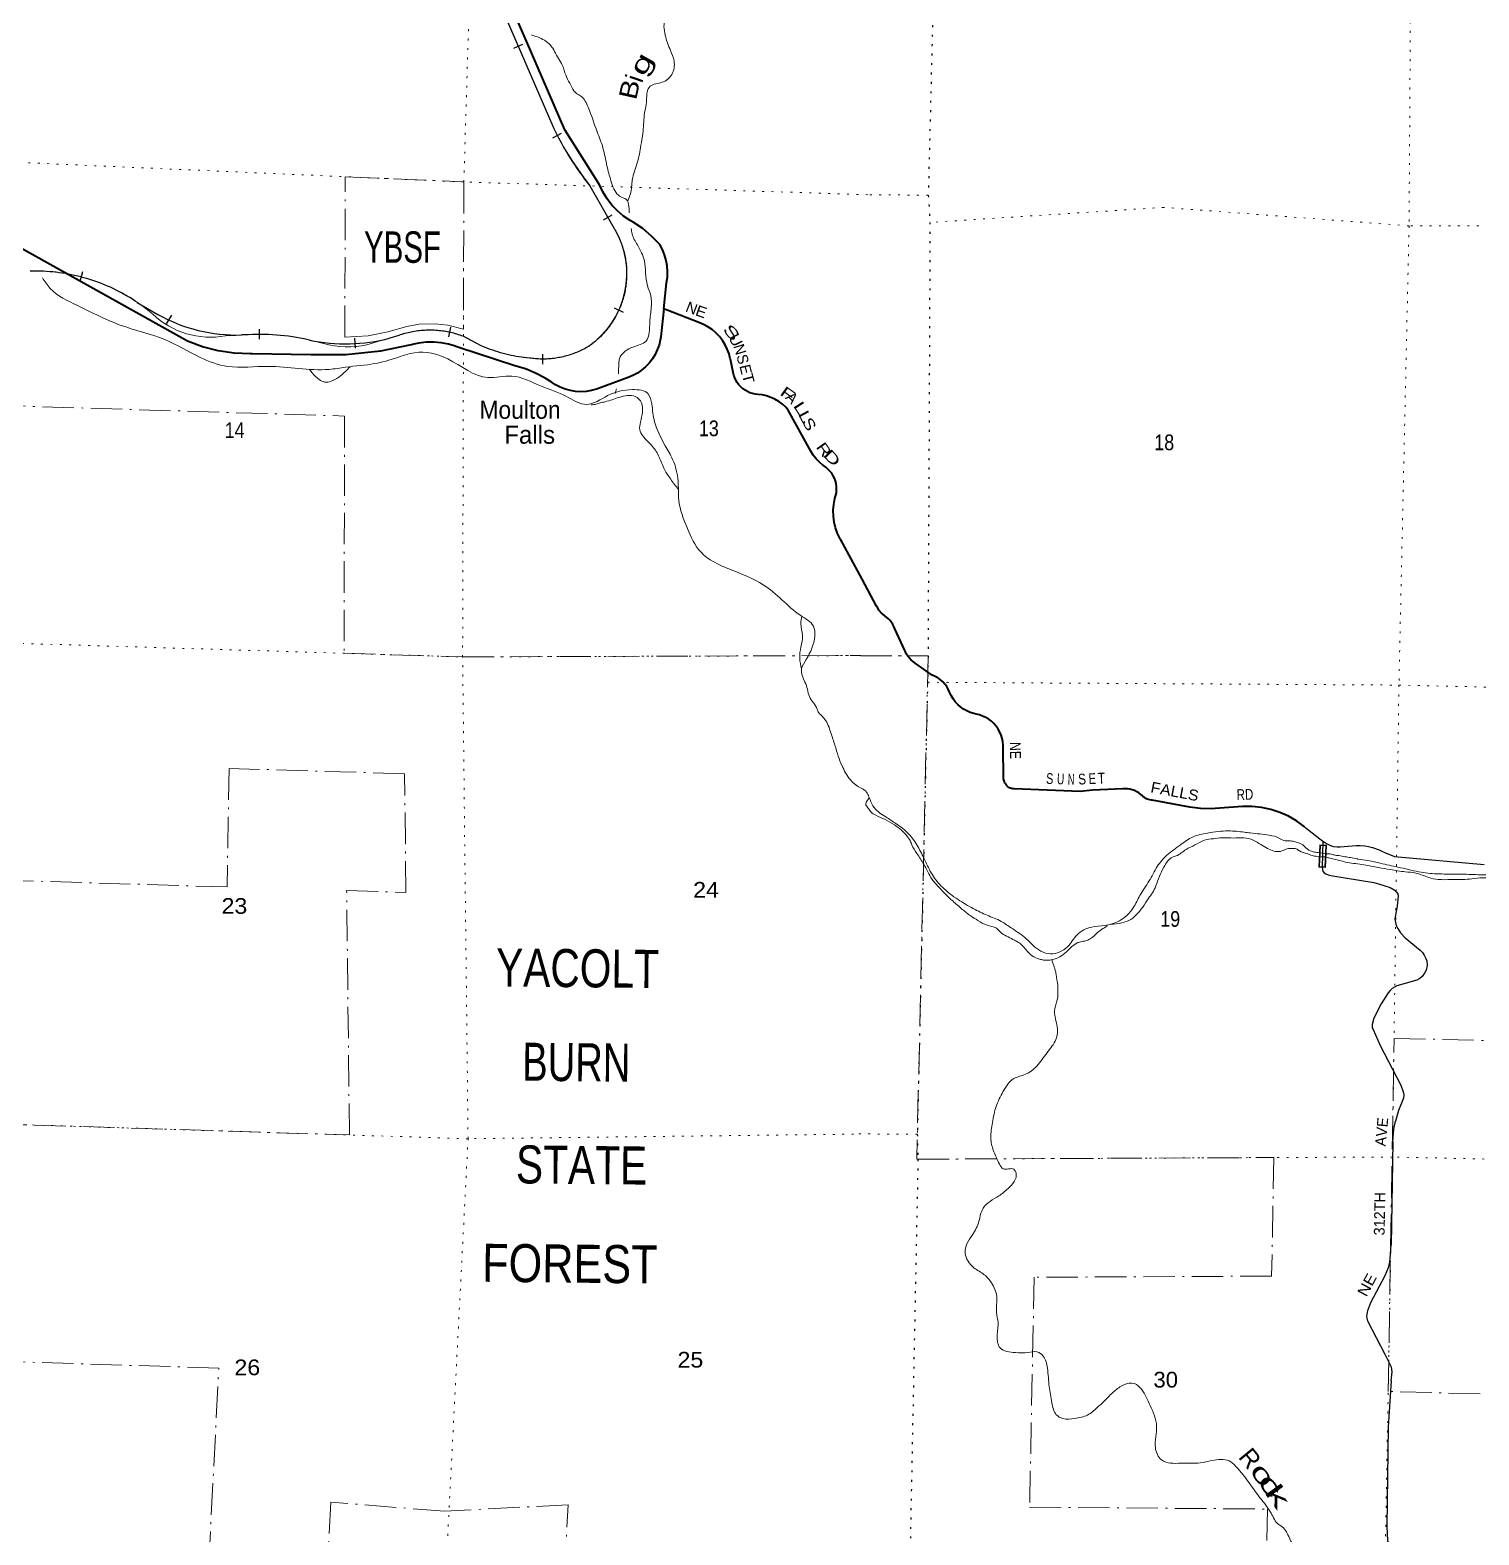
# Model space of a CAD drawing. Header units: feet. Extents: x -481249 to -254670, y -730376 to -544252.
# Drawn here: x -360383 to -344259, y -620592 to -603842 of the extents above; entities that cross this region are included whole.
import ezdxf
from ezdxf.enums import TextEntityAlignment as Align

# ---------------------------------------------------------------- set-up
doc = ezdxf.new("R2010")
doc.units = ezdxf.units.FT
doc.header["$LTSCALE"] = 70
doc.linetypes.add('DOT_DASHED', pattern=[7.7, 5, -1.2, 0.3, -1.2])
doc.linetypes.add('DOTTED', pattern=[1.5, 0.3, -1.2])
for name, color, linetype, lineweight in [('26', 7, 'Continuous', 40), ('27', 7, 'Continuous', 13), ('29', 7, 'Continuous', 25), ('31', 7, 'Continuous', 13), ('34', 7, 'Continuous', 25), ('39', 7, 'Continuous', 13), ('41', 7, 'Continuous', 13), ('44', 7, 'DOT_DASHED', 13), ('6', 7, 'DOTTED', 25), ('7', 7, 'DOTTED', 13)]:
    doc.layers.add(name, color=color, linetype=linetype, lineweight=lineweight)
doc.layers.add('30', color=7, linetype='Continuous')

msp = doc.modelspace()

# ---------------------------------------------------------------- linework, layer by layer
at = {"layer": '26'}
for points in [[(-353329.94, -606945.48), (-353299.04, -606656.48), (-353290.47, -606593.74), (-353288.5, -606530.46), (-353293.15, -606467.31), (-353304.38, -606405), (-353322.07, -606344.21), (-353346.01, -606285.59), (-353375.94, -606229.8), (-353378.31, -606225.92), (-353467.01, -606134.11), (-353564.82, -606052.09), (-353670.67, -605980.73), (-353703.19, -605961.88), (-353777, -605911.73), (-353845.17, -605854.14), (-353906.94, -605789.75), (-353961.64, -605719.24), (-354008.67, -605643.41), (-354046.92, -605564.51), (-354432.95, -604952.25), (-354859.34, -603964.41), (-355289.75, -602976.57)], [(-353329.94, -606945.48), (-353363.04, -607255.13), (-353368.88, -607292.28), (-353382.69, -607348.09), (-353402.25, -607402.15), (-353427.36, -607453.86), (-353457.73, -607502.67), (-353493.05, -607548.04), (-353532.91, -607589.47), (-353576.88, -607626.51), (-353624.48, -607658.74), (-353675.2, -607685.82), (-353728.46, -607707.46), (-354069.93, -607836.36), (-354078.82, -607839.31), (-354135.84, -607854.51), (-354194.13, -607863.66), (-354253.07, -607866.66), (-354311.99, -607863.49), (-354370.26, -607854.18), (-354427.24, -607838.83), (-354482.3, -607817.61), (-354534.84, -607790.74), (-354584.28, -607758.54), (-354650.1, -607716.08), (-354757.83, -607659.03), (-354870.94, -607613.56), (-354988.18, -607580.17), (-355612.67, -607374.18), (-355634.1, -607367.11), (-355662.67, -607357.6), (-355726.39, -607337.93), (-355807.88, -607321.87), (-355890.61, -607314.41), (-355973.66, -607315.64), (-356056.13, -607325.55), (-356112.11, -607338.32), (-356136.59, -607343.9), (-356162.11, -607349.23), (-356482.54, -607416.18), (-356869.39, -607457.39), (-357258.43, -607457.93), (-357911.37, -607444.53), (-357930.56, -607444.87), (-358110.64, -607437.66), (-358288.98, -607411.66), (-358463.63, -607367.16), (-358632.67, -607304.65), (-361122.04, -605915.54)], [(-351124.28, -609953.28), (-351365.28, -609507.03), (-351366.9, -609504.09), (-351395.59, -609444.62), (-351417.91, -609382.47), (-351433.61, -609318.33), (-351442.51, -609252.9), (-351444.53, -609186.9), (-351439.64, -609121.05), (-351427.9, -609056.07), (-351409.42, -608992.68), (-351408.6, -608986.44), (-351406.45, -608954.73), (-351407.63, -608922.97), (-351412.12, -608891.51), (-351419.88, -608860.69), (-351430.81, -608830.86), (-351444.8, -608802.32), (-351461.7, -608775.41), (-351481.32, -608750.41), (-351503.45, -608727.6), (-351527.84, -608707.22), (-351554.22, -608689.51), (-351558.09, -608686.62), (-351598.36, -608652.75), (-351634.88, -608614.86), (-351667.23, -608573.35), (-351695.07, -608528.7), (-351946.28, -608071.24), (-351973.8, -608040.32), (-352010.39, -608006.4), (-352050.33, -607976.48), (-352093.17, -607950.91), (-352138.46, -607929.95), (-352185.68, -607913.84), (-352234.34, -607902.76), (-352283.88, -607896.82), (-352311.96, -607893.94), (-352342.01, -607887.77), (-352371.25, -607878.5), (-352399.35, -607866.21), (-352426.02, -607851.06), (-352450.96, -607833.2), (-352473.9, -607812.84), (-352494.58, -607790.18), (-352512.78, -607765.49), (-352528.3, -607739.04), (-352540.97, -607711.1), (-352550.65, -607682), (-352557.23, -607652.04), (-352589.44, -607505.44), (-352590.46, -607500.09), (-352604.07, -607445.92), (-352623.26, -607393.47), (-352647.83, -607343.32), (-352677.51, -607296.01), (-352711.98, -607252.06), (-352750.84, -607211.96), (-352793.69, -607176.14), (-352840.04, -607144.99), (-352889.4, -607118.86), (-352941.22, -607098.03), (-353293.99, -606959.58), (-353329.94, -606945.48)], [(-350613.64, -610811.07), (-350628.77, -610787.2), (-350641.31, -610761.87), (-350646.6, -610748.67), (-350758.75, -610505.88), (-350768.33, -610480.9), (-350780.46, -610457.05), (-350795.02, -610434.6), (-350811.84, -610413.8), (-350830.75, -610394.87), (-350847.89, -610380.72), (-350868.57, -610363.14), (-350891.74, -610343.44), (-350918.57, -610320.2), (-350919.87, -610318.94), (-350931.09, -610305.54), (-350932.69, -610303.16), (-350947.96, -610277.92), (-350961.3, -610253.16), (-351123.08, -609953.01)], [(-346199.09, -612709.27), (-346201.82, -612707.04), (-346287.29, -612644.84), (-346378.8, -612591.9), (-346475.34, -612548.83), (-346575.85, -612516.08), (-346679.24, -612494.01), (-346784.37, -612482.87), (-346890.08, -612482.79), (-347192.68, -612505.81), (-347238.4, -612508.46), (-347357.48, -612506.75), (-347475.73, -612492.59), (-347894.77, -612412.93), (-347903.75, -612412.45), (-347920.23, -612410.23), (-347936.4, -612406.31), (-347952.07, -612400.71), (-347967.07, -612393.51), (-347981.23, -612384.78), (-347994.4, -612374.62), (-348006.44, -612363.14), (-348020.95, -612349.75), (-348042.55, -612333.16), (-348065.78, -612318.91), (-348090.36, -612307.17), (-348116.04, -612298.07), (-348142.53, -612291.7), (-348169.54, -612288.13), (-348171.77, -612288.07), (-348196.63, -612287.4), (-348221.77, -612288.51), (-348559.42, -612303.4), (-348695.81, -612315.9), (-349430.92, -612287.51), (-349434.03, -612287.4), (-349446.51, -612286.13), (-349458.79, -612283.56), (-349470.73, -612279.72), (-349482.21, -612274.65), (-349493.09, -612268.42), (-349503.26, -612261.08), (-349512.61, -612252.71), (-349521.04, -612243.42), (-349528.44, -612233.29), (-349534.75, -612222.45), (-349539.89, -612211), (-349543.8, -612199.09), (-349546.45, -612186.82), (-349547.8, -612174.35), (-349547.84, -612161.81), (-349554.44, -611830.76), (-349554.3, -611802.06), (-349557.6, -611764.05), (-349564.86, -611726.59), (-349576, -611690.09), (-349590.88, -611654.96), (-349609.36, -611621.57), (-349631.23, -611590.31), (-349656.25, -611561.49), (-349684.14, -611535.46), (-349714.6, -611512.47), (-349747.3, -611492.8), (-349781.87, -611476.66), (-349817.94, -611464.21), (-349855.12, -611455.61), (-349880.52, -611449.81), (-349920.05, -611437.18), (-349958.04, -611420.48), (-349994.08, -611399.9), (-350027.76, -611375.66), (-350058.73, -611348.04), (-350086.65, -611317.33), (-350111.2, -611283.88), (-350132.11, -611248.04), (-350149.17, -611210.21), (-350149.38, -611209.68), (-350164.03, -611178.11), (-350181.9, -611148.25), (-350202.8, -611120.42), (-350226.49, -611094.93), (-350252.71, -611072.05), (-350281.18, -611052.04), (-350311.59, -611035.11), (-350343.6, -611021.46), (-350531.07, -610887.14), (-350554.6, -610871.48), (-350576.35, -610853.44), (-350596.11, -610833.23), (-350613.64, -610811.07)]]:
    msp.add_lwpolyline(points, dxfattribs=at)
at = {"layer": '29'}
for p, q in [((-346199.09, -612709.27), (-345996.25, -612870.52)), ((-345996.25, -612870.52), (-346004.1, -613161.65)), ((-345215.39, -616214.72), (-345236.45, -617364.71))]:
    msp.add_line(p, q, dxfattribs=at)
for points in [[(-345996.25, -612870.52), (-346004.55, -613160.03), (-346001.12, -613186.18), (-345995.05, -613204.42), (-345981.57, -613223.18), (-345963.36, -613235.07), (-345936.68, -613245.9), (-345906.31, -613251.98), (-345586.23, -613302.71), (-345427.77, -613331.25), (-345377.28, -613342.84), (-345315.8, -613361.9)], [(-345996.25, -612870.52), (-345948.82, -612900.29), (-345910.79, -612917.2), (-345878.04, -612927.77), (-345837.9, -612932), (-345801.98, -612932), (-345625.57, -612918.26), (-345581.2, -612918.26), (-345528.38, -612922.49), (-345487.18, -612929.89), (-345442.81, -612941.51), (-345369.92, -612966.88), (-345330.84, -612983.79), (-345299.87, -612999.85)], [(-345299.87, -612999.85), (-345198.61, -613041.55), (-344199.6, -613129.1)], [(-345315.8, -613361.9), (-345247.87, -613385.65), (-345200.34, -613412.07), (-345171.81, -613442.72), (-345161.78, -613460.16), (-345158.08, -613479.72), (-345166.54, -613593.87), (-345191.89, -613712.25), (-345193.47, -613738.14), (-345188.72, -613774.6), (-345180.79, -613806.84), (-345162.31, -613843.31), (-345130.08, -613888.23), (-345077.8, -613944.77), (-344913, -614084.29), (-344887.62, -614110.71), (-344866.5, -614140.31), (-344847.48, -614175.18), (-344836.94, -614202.67), (-344834.8, -614252.34), (-344845.39, -614304.14), (-344862.27, -614337.96), (-344891.87, -614376.01), (-344917.2, -614397.15), (-344951.03, -614418.29), (-345170.76, -614481.7), (-345199.26, -614494.38), (-345224.62, -614511.3), (-345245.75, -614532.44), (-345267.95, -614557.8), (-345348.24, -614680.41), (-345428.52, -614841.07), (-345446.46, -614911.88), (-345446.46, -614945.7), (-345436.97, -614967.9), (-345356.69, -615145.47), (-345128.51, -615585.16), (-345101.01, -615659.15), (-345093.62, -615694.03), (-345098.93, -615728.9), (-345153.86, -615868.42), (-345187.64, -615984.69)], [(-345215.39, -616214.72), (-345204.54, -616075.59), (-345187.64, -615984.69)], [(-345234.91, -618878.34), (-345225.68, -618775.04), (-345229.9, -618724.31), (-345301.74, -618584.79), (-345496.12, -618212.75), (-345505.63, -618158.84), (-345496.12, -618094.37), (-345462.31, -618005.58), (-345301.74, -617705.41), (-345264.77, -617615.56), (-345252.09, -617573.29), (-345246.8, -617515.16), (-345236.45, -617364.71)], [(-345234.91, -618878.34), (-345268.23, -619387.47), (-345283.71, -620496.56)], [(-345283.71, -620496.56), (-345274.28, -620652.19), (-345247.87, -620731.46), (-345210.9, -620787.48), (-345157.02, -620847.73), (-345092.58, -620893.18), (-345042.92, -620919.6), (-344961.58, -620948.14), (-344610.85, -621049.61), (-344531.62, -621084.49), (-344479.86, -621117.25), (-344027.72, -621421.66)]]:
    msp.add_lwpolyline(points, dxfattribs=at)
at = {"layer": '31'}
for p, q in [((-345955.35, -612913.43), (-345965.9, -613163.21)), ((-345965.9, -613163.21), (-346040.84, -613160.04))]:
    msp.add_line(p, q, dxfattribs=at)
msp.add_lwpolyline([(-346040.84, -613160.04), (-346030.28, -612910.26), (-345955.35, -612913.43)], dxfattribs=at)
msp.add_lwpolyline([(-346032.5, -613152.38), (-346022.62, -612918.59), (-345963.68, -612921.08), (-345973.55, -613154.87)], close=True, dxfattribs=at)
at = {"layer": '34', "lineweight": 13}
for p, q in [((-358833.49, -595053.87), (-354555.51, -604936.3)), ((-354153.4, -605574.66), (-353883.96, -606050.45)), ((-358092.28, -607241.84), (-358208.74, -607245.29)), ((-356279, -607238.95), (-356633.68, -607344.81)), ((-355363.97, -607353.57), (-355562.92, -607249.32))]:
    msp.add_line(p, q, dxfattribs=at)
at = {"layer": '34'}
for p, q in [((-355000.61, -604042.77), (-354899.1, -603998.82)), ((-354565.56, -605041.72), (-354467.38, -604990.79)), ((-354000.31, -605953.56), (-353904.07, -605899.05)), ((-359800.94, -606534.39), (-359829.69, -606641.2)), ((-359189.52, -606872.34), (-358961.62, -607005.98)), ((-353881.78, -606933.5), (-353781.42, -606980)), ((-358808.3, -607016.02), (-358866.9, -607109.83)), ((-357834.56, -607172.49), (-357834.06, -607283.1)), ((-355702.58, -607149.81), (-355725.85, -607257.94)), ((-357986.75, -607233.88), (-358030.9, -607235.08)), ((-356772.38, -607270.12), (-356763.89, -607380.41)), ((-354681.29, -607449.27), (-354681.37, -607559.88))]:
    msp.add_line(p, q, dxfattribs=at)
for points in [[(-358832.42, -595053.57), (-354554.51, -604935.84), (-354528.63, -604988.68), (-354501.67, -605040.67), (-354473.8, -605092.2), (-354445.16, -605143.75), (-354415.49, -605194.41), (-354385.03, -605244.33), (-354353.82, -605294.27), (-354321.57, -605343.3), (-354288.54, -605391.6), (-354254.45, -605439.77), (-354219.75, -605486.89), (-354184.44, -605533.72), (-354152.48, -605574.04), (-353883.01, -606049.9), (-353874.27, -606064.69), (-353865.91, -606079.62), (-353857.8, -606094.69), (-353849.81, -606109.96), (-353842.21, -606125.34), (-353834.91, -606140.79), (-353827.74, -606156.41), (-353820.94, -606172.17), (-353814.45, -606187.99), (-353808.16, -606204.04), (-353802.23, -606220.07), (-353796.47, -606236.21), (-353791.04, -606252.55), (-353785.97, -606268.87), (-353781.15, -606285.34), (-353776.55, -606301.84), (-353772.28, -606318.53), (-353768.29, -606335.14), (-353764.63, -606351.97), (-353761.25, -606368.73), (-353758.12, -606385.64), (-353755.33, -606402.53), (-353752.86, -606419.49), (-353750.6, -606436.47), (-353748.74, -606453.56), (-353747.08, -606470.67), (-353745.78, -606487.76), (-353744.71, -606504.88), (-353744.07, -606522.02), (-353743.65, -606539.17), (-353743.5, -606556.26), (-353743.66, -606573.42), (-353744.16, -606590.56), (-353744.97, -606607.77), (-353745.97, -606624.86), (-353747.4, -606641.99), (-353749.11, -606659.04), (-353751.03, -606676.1), (-353753.27, -606693.04), (-353755.9, -606710.06), (-353758.73, -606726.98), (-353761.94, -606743.8), (-353765.29, -606760.59), (-353769.09, -606777.41), (-353773.12, -606794.02)], [(-359188.08, -606875.48), (-359214.82, -606857.29), (-359244.19, -606838.29), (-359273.81, -606819.88), (-359303.97, -606801.8), (-359334.21, -606784.44), (-359364.72, -606767.38), (-359395.75, -606750.93), (-359426.85, -606735.2), (-359458.35, -606719.92), (-359489.96, -606705.08), (-359522.09, -606690.85), (-359554.17, -606677.19), (-359586.77, -606664.13), (-359619.34, -606651.65), (-359652.29, -606639.62), (-359685.32, -606628.3), (-359718.59, -606617.58), (-359751.97, -606607.28), (-359785.71, -606597.74), (-359819.58, -606588.63), (-359853.52, -606580.23), (-359887.56, -606572.26), (-359921.83, -606565.18), (-359956.2, -606558.52), (-359990.52, -606552.42), (-360025.08, -606546.92), (-360059.73, -606542.14), (-360094.63, -606537.94), (-360129.34, -606534.16), (-360164.25, -606531.24), (-360199.15, -606528.89), (-360234.14, -606526.97), (-360268.93, -606525.75), (-360304.09, -606525.27), (-360339.07, -606525.21), (-360374, -606525.99), (-360382.97, -606526.14)], [(-353773.12, -606794.02), (-353777.42, -606810.57), (-353782.02, -606827.19), (-353787, -606843.56), (-353792.1, -606859.9), (-353797.62, -606876.15), (-353803.35, -606892.41), (-353809.36, -606908.38), (-353815.74, -606924.33), (-353822.3, -606940.17), (-353829.13, -606955.94), (-353836.32, -606971.47), (-353843.73, -606987.02), (-353851.39, -607002.37), (-353859.36, -607017.56), (-353867.57, -607032.56), (-353876.05, -607047.48), (-353884.71, -607062.29), (-353893.74, -607076.86), (-353902.96, -607091.3), (-353912.5, -607105.61), (-353922.22, -607119.78), (-353932.23, -607133.68), (-353942.43, -607147.45), (-353952.86, -607161.03), (-353963.61, -607174.45), (-353974.52, -607187.62), (-353985.69, -607200.72), (-353997.06, -607213.49), (-354008.71, -607226.18), (-354020.55, -607238.55), (-354032.58, -607250.78), (-354044.77, -607262.77), (-354057.26, -607274.61), (-354069.97, -607286.1), (-354082.78, -607297.43), (-354095.9, -607308.61), (-354109.09, -607319.49), (-354122.53, -607330.16), (-354136.24, -607340.54), (-354149.96, -607350.7), (-354161.2, -607358.7), (-354176.11, -607367.68), (-354191.12, -607376.25), (-354206.29, -607384.57), (-354221.63, -607392.77), (-354237.11, -607400.58), (-354252.66, -607408.07), (-354268.38, -607415.46), (-354284.25, -607422.45), (-354300.17, -607429.14), (-354316.34, -607435.62), (-354332.49, -607441.75), (-354348.73, -607447.71), (-354365.2, -607453.32), (-354381.64, -607458.58), (-354398.25, -607463.59), (-354414.87, -607468.37), (-354431.69, -607472.82), (-354448.46, -607476.99), (-354465.42, -607480.82), (-354482.32, -607484.39), (-354499.37, -607487.69), (-354516.42, -607490.65), (-354533.53, -607493.28), (-354550.66, -607495.7), (-354567.91, -607497.73), (-354585.18, -607499.55), (-354602.43, -607501), (-354619.72, -607502.23), (-354637.03, -607503.01), (-354654.35, -607503.58), (-354671.62, -607503.87), (-354688.95, -607503.86), (-354706.28, -607503.49), (-354723.67, -607502.82), (-354740.94, -607501.95), (-354758.25, -607500.65), (-354775.5, -607499.06), (-354792.75, -607497.26), (-354809.87, -607495.14), (-354822.8, -607493.29), (-354852.76, -607490.49), (-354882.52, -607487.01), (-354912.23, -607483.02), (-354942.09, -607478.68), (-354971.71, -607473.65), (-355001.12, -607468.13), (-355030.67, -607462.26), (-355059.99, -607455.71), (-355089.09, -607448.66), (-355118.32, -607441.08), (-355147.15, -607433.02), (-355175.96, -607424.62), (-355204.71, -607415.53), (-355233.07, -607405.95), (-355261.39, -607395.86), (-355289.5, -607385.45), (-355317.55, -607374.35), (-355345.23, -607362.93), (-355364.45, -607354.56)], [(-357274.13, -607291.55), (-357288.69, -607288.18), (-357332.26, -607279.15), (-357375.82, -607270.92), (-357419.76, -607263.11), (-357463.74, -607256.35), (-357507.69, -607250.39), (-357552.1, -607245.09), (-357596.23, -607240.69), (-357640.51, -607236.76), (-357685.08, -607233.81), (-357729.37, -607231.74), (-357773.88, -607230.4), (-357818.29, -607229.63), (-357862.98, -607229.83), (-357907.32, -607230.67), (-357951.95, -607232.49), (-357987.45, -607234.45)], [(-355364.45, -607354.56), (-355563.37, -607250.33), (-355580.53, -607243.94), (-355597.81, -607237.95), (-355615.2, -607232.27), (-355632.76, -607226.74), (-355650.37, -607221.65), (-355667.99, -607216.88), (-355685.79, -607212.28), (-355703.64, -607208.1), (-355721.49, -607204.26), (-355739.56, -607200.67), (-355757.56, -607197.45), (-355775.62, -607194.43), (-355793.83, -607191.8), (-355811.95, -607189.54), (-355830.18, -607187.57), (-355848.39, -607185.85), (-355866.75, -607184.51), (-355884.99, -607183.44), (-355903.38, -607182.77), (-355921.65, -607182.36), (-355940.03, -607182.25), (-355958.31, -607182.52), (-355976.62, -607183.11), (-355994.91, -607183.93), (-356013.24, -607185.19), (-356031.54, -607186.68), (-356049.77, -607188.53), (-356067.97, -607190.63), (-356086.12, -607193.19), (-356104.24, -607195.99), (-356122.26, -607199.04), (-356140.28, -607202.44), (-356158.2, -607206.2), (-356176.16, -607210.3), (-356193.94, -607214.57), (-356211.68, -607219.31), (-356229.3, -607224.32), (-356246.9, -607229.56), (-356264.28, -607235.1), (-356278.67, -607240), (-356380.26, -607270.32)]]:
    msp.add_lwpolyline(points, dxfattribs=at)
at = {"layer": '34', "lineweight": 13}
for centre, radius, start, end in [((-351525.3, -603473.36), 3364.87, 205.77048, 218.64407), ((-354726.32, -606554.62), 981.71, 305.10235, 30.90137), ((-360320.14, -608529.8), 2005.75, 49.53883, 91.79325), ((-358374.79, -606323.74), 936.38, 226.56801, 280.21442), ((-357832.3, -609779.35), 2550.8, 73.68765, 95.84975), ((-356846.69, -606340.53), 1026.62, 254.80057, 281.97526), ((-355935.27, -608232.53), 1051.36, 69.25796, 109.08292), ((-354672.22, -605778.63), 1720.16, 246.28768, 264.98228), ((-354678.14, -606510.99), 991.79, 261.62071, 301.37336)]:
    msp.add_arc(centre, radius, start, end, dxfattribs=at)
at = {"layer": '34'}
for centre, radius, start, end in [((-358084.97, -605449.64), 1786.26, 240.60827, 271.73446), ((-356873.52, -605361.59), 1972.13, 258.34634, 284.43086)]:
    msp.add_arc(centre, radius, start, end, dxfattribs=at)
at = {"layer": '39'}
for p, q in [((-353862.86, -607859.68), (-353862.99, -607860.25)), ((-351164.37, -612265.67), (-351163.99, -612265.87))]:
    msp.add_line(p, q, dxfattribs=at)
for points in [[(-353731.88, -605742.67), (-353701.32, -605664.59), (-353681.31, -605507.9), (-353625.15, -605321.03), (-353585.06, -605124.14), (-353563.03, -604993.55), (-353547.05, -604788.65), (-353521.03, -604599.81), (-353517.04, -604531.51), (-353480.91, -604467.19), (-353348.34, -604422.87), (-353241.9, -604336.39), (-353215.86, -604185.71), (-353256.09, -604069.25), (-353314.44, -603896.56), (-353310.51, -603711.76), (-353268.35, -603659.49), (-353047.38, -603617.08), (-352882.66, -603576.74), (-352685.8, -603510.25), (-352595.43, -603441.87), (-352527.18, -603333.33), (-352470.99, -603198.69), (-352326.39, -603104.14), (-352113.53, -602901.04), (-351958.92, -602734.17), (-351864.54, -602625.6), (-351766.16, -602506.99), (-351683.82, -602436.6), (-351545.25, -602346.07), (-351493.06, -602247.59), (-351446.92, -602110.96), (-351370.62, -602010.44), (-351268.21, -601909.91), (-351161.73, -601907.79), (-351003.11, -601925.19)], [(-354805.57, -603896.45), (-354736.82, -603918.08), (-354592.12, -604010.34), (-354503.65, -604156.88), (-354457.41, -604235.17), (-354439.3, -604291.4), (-354352.82, -604478.12)], [(-354352.82, -604478.12), (-354300.55, -604548.37), (-354252.32, -604578.45), (-354171.9, -604700.9), (-354071.32, -604973.98), (-354006.94, -605154.7), (-353962.65, -605353.51), (-353918.37, -605518.18), (-353835.92, -605678.79), (-353775.63, -605712.88), (-353737.45, -605736.94), (-353725.38, -605767.06), (-353721.36, -605785.14), (-353714.24, -605874.71)], [(-353691.97, -606051.55), (-353683.03, -606110.5), (-353624.7, -606232.98), (-353546.27, -606409.66), (-353532.14, -606546.24), (-353511.98, -606686.82), (-353475.76, -606797.27), (-353469.67, -606931.84), (-353485.67, -607088.54), (-353527.75, -607303.51), (-353674.38, -607369.94), (-353814.96, -607480.56), (-353832.97, -607617.17), (-353834.49, -607667.39)], [(-360246.2, -606598.05), (-360157.81, -606717.65), (-359854.35, -606908.17), (-359380.12, -607124.63), (-358883.81, -607286.83), (-358489.95, -607485.29), (-358184.53, -607585.41), (-357734.51, -607584.96), (-357392.96, -607608.72), (-357055.44, -607618.42), (-356872.63, -607594.13), (-356549.2, -607553.63), (-356302.12, -607489.1), (-356103.25, -607432.66), (-355733.56, -607502.59), (-355287.46, -607709.03), (-355022.28, -607692.7), (-354700.78, -607802.85), (-354413.43, -607919.06), (-354190.39, -608009.23), (-353955.38, -607910.56), (-353680.18, -607844), (-353503.36, -607892.03), (-353465.13, -608002.47), (-353432.89, -608201.29), (-353314.23, -608468.33), (-353231.79, -608620.91), (-353171.4, -608861.89), (-353163.26, -609074.8), (-353066.67, -609390.07), (-352919.89, -609651.05), (-352600.36, -609841.55), (-352222.58, -610015.92), (-352015.57, -610182.44), (-351806.55, -610358.99), (-351665.86, -610475.35), (-351649.73, -610587.82), (-351746.04, -610847.04), (-351796.21, -610953.55), (-351759.14, -611098.27)], [(-356821.28, -607589.97), (-356926.83, -607688.59), (-357015.2, -607742.92), (-357089.52, -607761.07), (-357206.08, -607696.91), (-357273.98, -607616.3)], [(-353857.67, -607836.52), (-353860, -607846.06), (-353866.11, -607872.79), (-353869.93, -607885.76)], [(-353167.34, -608956.29), (-353253.78, -608839.88), (-353322.14, -608733.48), (-353380.47, -608594.94), (-353454.86, -608476.51), (-353565.41, -608358.11), (-353597.59, -608289.84), (-353589.59, -608205.47), (-353567.55, -608092.96), (-353577.64, -607992.54), (-353647.99, -607920.3), (-353828.8, -607930.52), (-353981.9, -607978.68), (-354037.18, -607991.84), (-354081.94, -608005.01), (-354137.15, -608014.8)], [(-351797.29, -610949.63), (-351817.44, -610833.15), (-351803.44, -610708.6), (-351785.42, -610580.02), (-351805.57, -610445.46), (-351793, -610370.05)], [(-351159.4, -612266.41), (-351194.35, -612244.08), (-351250.51, -612190.27), (-351307.46, -612108.4), (-351346.61, -612030.09), (-351389.32, -611923.31), (-351424.92, -611802.29), (-351471.19, -611663.48), (-351499.66, -611581.61), (-351538.82, -611513.98), (-351574.41, -611471.27), (-351613.56, -611428.56), (-351624.24, -611400.08), (-351709.67, -611261.27), (-351759.14, -611098.27), (-351762.02, -611093.5)], [(-351159.16, -612268.35), (-351096.24, -612300.73), (-351035.22, -612407.73), (-350988.05, -612496.53), (-350860.88, -612600.27), (-350743.43, -612675.82), (-350602.36, -612791.75), (-350503.59, -612929.28), (-350425, -613080.61), (-350340.55, -613246.05), (-350229.74, -613381.7), (-350054.83, -613520.09), (-349885.54, -613620.3), (-349732.01, -613694.25), (-349576.41, -613762.21), (-349456.99, -613839.79), (-349295.88, -613955.95), (-349135, -614094.17), (-349025.09, -614123.5), (-348837.93, -614045.39), (-348730.35, -613912.21), (-348567.14, -613825.8), (-348424.7, -613809.36), (-348259.84, -613757.07), (-348106.04, -613610.38), (-348030.47, -613472.82), (-347930.66, -613315.49), (-347838.8, -613152.04), (-347731.3, -613026.89), (-347575.78, -612908.3), (-347444.65, -612823.53), (-347277.88, -612779.28), (-347045.19, -612755.85), (-346869, -612769.88), (-346802.96, -612778.65), (-346592.81, -612803.1), (-346476.96, -612838.51), (-346415.14, -612867.29), (-346388.65, -612866.68)], [(-351044.99, -612389.24), (-351079.93, -612467.4), (-351052.29, -612507.83), (-351022.65, -612548.29), (-350970.89, -612580.97), (-350865.2, -612630.31), (-350763.61, -612689.63), (-350686.06, -612746.68), (-350626.59, -612809.53), (-350589.08, -612864.12), (-350569.52, -612910.48), (-350512.41, -613007.41), (-350437.5, -613126.6), (-350392.27, -613209.36), (-350343.07, -613296.17), (-350265.84, -613385.31), (-350190.51, -613464.39), (-350115.1, -613535.45), (-350007.86, -613628.94), (-349914.44, -613702.21), (-349834.8, -613751.26), (-349733.15, -613804.56), (-349629.32, -613839.84), (-349567.79, -613896.7), (-349496.05, -613935.63), (-349428.3, -613972.5), (-349382.47, -613997.09), (-349287.27, -614092.45), (-349229.7, -614145.25), (-349147.93, -614182.29), (-349103.96, -614192.82), (-349057.89, -614195.34), (-349007.72, -614187.89), (-348923.24, -614156.75), (-348848.52, -614101.43), (-348773.64, -614030.07), (-348703.12, -613992.76), (-348642.89, -613981.4), (-348584.52, -613955.99), (-348501.64, -613886.72), (-348443.08, -613843.25), (-348400.47, -613814.25), (-348390.97, -613802.38)], [(-348358.77, -613794.77), (-348232.02, -613779.45), (-348131.43, -613740.47), (-348054.57, -613671.14), (-347999.76, -613603.56), (-347938.68, -613509.97), (-347891.91, -613444.31), (-347855.06, -613368.5), (-347813.87, -613260.65), (-347764.73, -613158.9), (-347669.39, -613047.65), (-347629.18, -613034.07), (-347516.21, -612961.13), (-347419.52, -612912.08), (-347312.77, -612859.13), (-347212.4, -612842.21), (-347120.11, -612831.22), (-346985.89, -612834.75), (-346875.65, -612831.99), (-346769.71, -612857.26), (-346686.08, -612908.35), (-346612.38, -612951.31), (-346468.43, -612983.03), (-346408.03, -612958.12)], [(-346388.65, -612866.68), (-346324.82, -612871.5), (-346282.2, -612884.47), (-346226.61, -612905.78), (-346195.11, -612931.72), (-346164.53, -612959.51), (-346103.38, -612987.31), (-346047.79, -612996.58), (-345958.84, -613009.55)], [(-346408.03, -612958.12), (-346377.63, -612952.1), (-346345.2, -612950.25), (-346290.54, -612955.81), (-346256.25, -612978.05), (-346170.09, -613008.62), (-346114.5, -613029.93), (-346061.69, -613040.12), (-345961.63, -613045.68)], [(-345958.85, -613009.55), (-345915.3, -613012.33), (-345870.83, -613023.44), (-345817.09, -613030.86), (-345749.45, -613042.9), (-345687.38, -613053.09), (-345617.24, -613066.08)], [(-345961.63, -613045.68), (-345927.34, -613056.8), (-345869.9, -613070.7), (-345808.75, -613084.59), (-345742.97, -613103.12), (-345654.95, -613117.02), (-345631.27, -613120.01)], [(-345631.27, -613120.01), (-345538.21, -613133.99), (-345376.21, -613163.91), (-345244.18, -613185.46), (-345078.13, -613211.42), (-344962.05, -613224.77), (-344820.27, -613272.51), (-344710.3, -613295.82), (-344570.05, -613297.41), (-344441.8, -613296.86), (-344335.5, -613288.03), (-344221.17, -613277.29), (-344067.04, -613293.08), (-343922.97, -613312.77), (-343770.72, -613316.5), (-343684.23, -613285.39), (-343616, -613284.55)], [(-345617.24, -613066.08), (-345605.67, -613069.04), (-345493.61, -613084.35), (-345355.68, -613116), (-345161.74, -613158.31), (-344925.84, -613211.14), (-344727.69, -613233.44), (-344503.29, -613235.98), (-344292.95, -613242.38), (-344102.65, -613248.55), (-343938.48, -613262.44), (-343750.1, -613260.57), (-343615.51, -613227.99), (-343497.17, -613217.3), (-343280.74, -613215.74), (-343076.48, -613228.08), (-342756.59, -613297.9), (-342498.6, -613346.96), (-342212.79, -613418.41), (-341938.92, -613481.69), (-341720.94, -613524.28), (-341463.08, -613585.37), (-341309.09, -613615.2), (-341137.37, -613673.31), (-340939.94, -613765.81), (-340692.24, -613840.83), (-340506.97, -613945.23), (-340256.07, -614098.52), (-339903.24, -614277.03), (-339639.82, -614382.32), (-339371.9, -614439.52), (-339146.35, -614331.75), (-338945.29, -614265.83), (-338728.07, -614188.05), (-338568.36, -614215.96)], [(-348963.98, -614352.08), (-348967.83, -614324.83), (-348979.76, -614285.77), (-348989.53, -614255.39), (-349003.27, -614216.69), (-349012.67, -614189.92)], [(-348963.98, -614352.08), (-348946.57, -614475.43), (-348954.37, -614647.85), (-348981.59, -614761.88), (-348951.34, -614936.73), (-348966.82, -615076.97), (-349064.52, -615224.3), (-349180.28, -615373.43), (-349305.46, -615464.28), (-349434.21, -615512.97), (-349566.17, -615677.97), (-349638.01, -615843.64), (-349675.94, -616023.75), (-349689.71, -616192.09), (-349657.04, -616326.85), (-349594.33, -616463.97), (-349552.79, -616516.59), (-349434.62, -616521.94), (-349409.03, -616566.36), (-349498.95, -616735.85), (-349602.01, -616818.93), (-349775.73, -616953.36), (-349823.32, -617099.25), (-349893.02, -617250.91), (-349956.17, -617350.49), (-349975.26, -617452.58), (-349878.79, -617618.15), (-349763.37, -617695.69), (-349682.15, -617786.87), (-349625.58, -617935.95), (-349627.45, -618116.46), (-349610.54, -618224.97), (-349620.1, -618375.31), (-349587.43, -618510.07), (-349417.65, -618562.15), (-349279.38, -618561.71), (-349177.09, -618552.84), (-349107.46, -618601.77), (-349060.74, -618734.69), (-349040.84, -618941.52), (-349010.63, -619120.39), (-348961.91, -619253.33), (-348888.21, -619296.29), (-348757.96, -619295.76), (-348613.28, -619257.28), (-348510.27, -619178.22), (-348433.39, -619106.87), (-348315.97, -618991.86), (-348211.06, -618922.84), (-348090.68, -618908.16), (-348015.19, -618971.2), (-347916.85, -619150.84), (-347845.1, -619382.33), (-347859.59, -619620.87), (-347790.86, -619756.05), (-347572.84, -619794.63), (-347360.37, -619789.01), (-347229.87, -619764.41), (-347039.55, -619768.57), (-346966, -619825.57), (-346888.77, -619914.71), (-346695.11, -620177.67), (-346570.65, -620349.59), (-346485.78, -620474.91), (-346461.88, -620489.23), (-346374.95, -620608.56), (-346274.8, -620806.27), (-346069.26, -621083.41), (-345888.95, -621280.03), (-345641.59, -621581.72), (-345505.54, -621795.88), (-345419.29, -621981.41), (-345379.47, -622200.5), (-345464.79, -622506.44), (-345524.77, -622686.29), (-345524.26, -622830.72), (-345519.7, -622971.19), (-345437.74, -623184.74), (-345415.36, -623345.47), (-345412.56, -623656.42), (-345437.07, -623894.84), (-345441.56, -624135.5), (-345447.73, -624344.05), (-345471.72, -624532.33), (-345400.06, -624579.28), (-345167.13, -624531.77), (-344954.37, -624498.08), (-344905.76, -624641.05), (-345175.22, -624926.84), (-345318.22, -624997.44), (-345341.13, -625081.42), (-345290.1, -625184.3), (-345238.65, -625247.07), (-345074.62, -625275.01), (-344859.63, -625219.27), (-344649.55, -625249.74)]]:
    msp.add_spline(points, degree=3, dxfattribs=at)
at = {"layer": '44'}
msp.add_line((-351729.24, -610805.87), (-351137.15, -610803.89), dxfattribs=at)
msp.add_lwpolyline([(-356875.57, -605473.89), (-355555.71, -605531.89), (-355559.9, -607171.04), (-355734.26, -607124.96), (-355876.18, -607109.65), (-356054.28, -607115.22), (-356189.93, -607140.27), (-356400.73, -607198.86), (-356400.73, -607198.86), (-356621.95, -607243.3), (-356880.13, -607258.71)], close=True, dxfattribs=at)
for points in [[(-360785.04, -608018.15), (-356882.37, -608137.4), (-356889.12, -610778.43), (-355569.22, -610818.76), (-351137.15, -610803.89)], [(-351140.6, -610806.62), (-350387.83, -610806.31), (-350514.97, -616409.61), (-346541.49, -616391.25), (-346565.22, -617711.38), (-349207.64, -617723.59), (-349259.09, -620283.8), (-346611.81, -620303.75), (-346635.53, -621623.6), (-345975.49, -621628.58), (-346009.9, -625387.81), (-345350.1, -625411.75), (-345337.84, -624073.25), (-344018.21, -624119)], [(-360872.53, -616012.57), (-356828.91, -616140.21), (-356859.78, -613420.56), (-356199.51, -613440.74), (-356214.5, -612119.66), (-358168.83, -612059.94), (-358189.99, -613379.91), (-360829.04, -613299.27)], [(-342628.97, -619068.99), (-345268.05, -618993.83), (-345202.98, -615065.23), (-343883.26, -615094.6)], [(-358421.85, -621443.11), (-358282.9, -618735.63), (-360958.5, -618651.17)], [(-354463.77, -621582.12), (-354395.76, -620256.93), (-355770.92, -620327.19), (-357037.74, -620227.72), (-357105.41, -621546.47)]]:
    msp.add_lwpolyline(points, dxfattribs=at)
at = {"layer": '6'}
for points in [[(-350085.43, -595161.64), (-350262.89, -600308.8), (-350262.3, -600639.79), (-350386.55, -605679.23), (-350367.64, -605982.34), (-350389.46, -610806.31), (-350394.52, -611101.12), (-350438.83, -613053.87)], [(-350440.37, -613121.78), (-350508.64, -616130.65), (-350501.5, -616409.55), (-350600.56, -621338.96), (-350595.18, -621593.77), (-350594.25, -626542.37), (-350784.26, -632128.68), (-350683.39, -634775.62), (-350699.65, -635379.22), (-350699.33, -637286.84), (-350703.4, -637866.63)]]:
    msp.add_lwpolyline(points, dxfattribs=at)
at = {"layer": '7'}
for p, q in [((-350386.55, -605679.23), (-351059.53, -605674.1)), ((-351729.24, -610805.87), (-351137.15, -610803.89)), ((-351140.6, -610806.62), (-350389.46, -610806.31)), ((-350508.64, -616130.65), (-351221.26, -616128.41))]:
    msp.add_line(p, q, dxfattribs=at)
for points in [[(-355830.72, -637788.66), (-355674.87, -637371.7), (-355229.41, -632106.48), (-355009.71, -629444.75), (-355818.8, -626426.51), (-355788.98, -621649.83), (-355508.36, -616181.9), (-355569.22, -610818.76), (-355555.71, -605531.89), (-355393.58, -600162.5), (-355390.02, -595074.5)], [(-344839.75, -595195.02), (-345002.89, -600701.4), (-345035.84, -606020.7), (-345148.81, -611132.49), (-345176.67, -613155.05)], [(-351059.53, -605674.1), (-355555.71, -605531.89), (-360783.3, -605302.16), (-361998.03, -605271.2)], [(-319152.16, -606499.23), (-323898.39, -606306.4), (-329247.74, -606221.71), (-334488.77, -606126.2), (-339745.79, -606026.5), (-345035.84, -606020.7), (-347764.94, -605815.26), (-350367.64, -605982.34)], [(-383051.79, -610047.12), (-381622.56, -610089.84), (-376612.02, -610161.11), (-371358.37, -610292.39), (-366008.26, -610469.77), (-360786.73, -610659.33), (-355569.22, -610818.76), (-351814.9, -610806.16)], [(-350394.52, -611101.12), (-345148.81, -611132.49), (-339859.96, -611254.62), (-334560.6, -611328.72), (-329342.21, -611482.14), (-324019.59, -611632.73), (-321386.59, -611692.12)], [(-345177.23, -613196.02), (-345221.16, -616385.15), (-345315.5, -621633.55), (-345362.02, -626714)], [(-351217.76, -616131.15), (-355508.36, -616181.9), (-360872.53, -616012.57), (-366045.95, -615608.02), (-371436.21, -615498.98), (-376742.07, -615413.95), (-381696.35, -615338.62), (-383139.26, -615346.71)], [(-321286.91, -616803.5), (-324048.07, -616713.38), (-329406.28, -616516.25), (-334645.48, -616631.39), (-339896.2, -616503.67), (-345221.16, -616385.15), (-350501.5, -616409.55)]]:
    msp.add_lwpolyline(points, dxfattribs=at)

# ---------------------------------------------------------------- texts
at = {"layer": '27'}
for s, rotation, width, p in [('N', 338.902, 1.05, (-353040.87, -606992.09)), ('E', 341.047, 1.1, (-352932.44, -607032.82)), ('S', 312.26, 1.7, (-352621.17, -607247.18)), ('U', 296.289, 1.15, (-352584.48, -607318.86)), ('T', 284.454, 1.15, (-352448.33, -607730.21)), ('F', 324.672, 1.6, (-351985.1, -607939.67)), ('L', 302.785, 1.6, (-351856.37, -608082.38)), ('L', 298.306, 1.45, (-351808.46, -608172.61)), ('S', 298.306, 1.3, (-351763.67, -608256.02)), ('R', 304.849, 1.35, (-351596.78, -608546.45)), ('D', 313.244, 1.6, (-351501.2, -608644.29)), ('S', 357.788, 0.75, (-349036.85, -612232.68)), ('U', 357.788, 0.7, (-348915.95, -612237.35)), ('N', 358.788, 0.65, (-348797.98, -612239.89)), ('S', 5.236, 0.8, (-348669.73, -612237.93)), ('E', 2.525, 0.75, (-348559.14, -612233.32)), ('T', 2.525, 0.85, (-348456.98, -612228))]:
    msp.add_text(s, height=120, rotation=rotation, dxfattribs=dict(at, width=width)).set_placement(p, align=Align.CENTER)
for s, rotation, p in [('N', 287.318, (-352540.42, -607413.72)), ('S', 283.495, (-352509.57, -607519.07)), ('E', 283.447, (-352476.75, -607632.11)), ('A', 314.734, (-351947.13, -607976.63))]:
    msp.add_text(s, height=120, rotation=rotation, dxfattribs=at).set_placement(p, align=Align.CENTER)
for s, rotation, width, p in [('NE', 271.142, 0.85, (-349478.89, -611767.19)), ('FALLS', 349.236, 1.1, (-347919.6, -612324.85)), ('RD', 1.272, 0.8, (-346953.99, -612411.59))]:
    msp.add_text(s, height=120, rotation=rotation, dxfattribs=dict(at, width=width)).set_placement(p)
at = {"layer": '30'}
for s, rotation, p in [('AVE', 84.828, (-345295.75, -616271.08)), ('312TH', 88.951, (-345308.42, -617258.89))]:
    msp.add_text(s, height=120, rotation=rotation, dxfattribs=at).set_placement(p)
at = {"layer": '30', "width": 1.15}
msp.add_text('NE', height=120, rotation=61.625, dxfattribs=at).set_placement((-345512.5, -617949.83))
at = {"layer": '41'}
for s, rotation, width, p in [('g', 60.681, 1.6, (-353551.74, -604369.85)), ('B', 77.349, 1.2, (-353639.13, -604628.3)), ('o', 306.862, 1.7, (-346819.04, -619879.05)), ('c', 306.284, 1.9, (-346731.8, -619995.67)), ('k', 305.993, 1.9, (-346653.58, -620115.92))]:
    msp.add_text(s, height=200, rotation=rotation, dxfattribs=dict(at, width=width)).set_placement(p)
for s, rotation, p in [('i', 71.114, (-353572.35, -604439.07)), ('R', 309.39, (-346944.07, -619728.69))]:
    msp.add_text(s, height=200, rotation=rotation, dxfattribs=at).set_placement(p)
at = {"layer": '41', "width": 0.95}
msp.add_text('Moulton', height=200, dxfattribs=at).set_placement((-355382.14, -608168.44))
at = {"layer": '41'}
msp.add_text('Falls', height=200, dxfattribs=at).set_placement((-355105.02, -608445.74))
at = {"layer": '44', "width": 0.7}
msp.add_text('YBSF', height=350, dxfattribs=at).set_placement((-356666.17, -606432.16))
at = {"layer": '44'}
for s, width, p in [('YACOLT', 0.8, (-355198.86, -614486.38)), ('BURN', 0.75, (-354907.54, -615535.66)), ('STATE', 0.8, (-354977.22, -616678.16)), (' FOREST', 0.85, (-355487.27, -617772.73))]:
    msp.add_text(s, height=423.5, rotation=359.433, dxfattribs=dict(at, width=width)).set_placement(p)
at = {"layer": '7'}
for s, width, p in [('14', 0.85, (-358217.01, -608382.51)), ('13', 0.85, (-352939.38, -608362.13)), ('18', 0.85, (-347871.18, -608518.01)), ('24', 1.1, (-353003.64, -613498.61)), ('23', 1.1, (-358252.15, -613678.24)), ('19', 0.85, (-347804.52, -613823.26)), ('25', 1.1, (-353177.44, -618729.2)), ('26', 1.1, (-358108.66, -618814.4)), ('30', 1.05, (-347880.94, -618951.06))]:
    msp.add_text(s, height=175, dxfattribs=dict(at, width=width)).set_placement(p)

doc.saveas('drawing.dxf')
